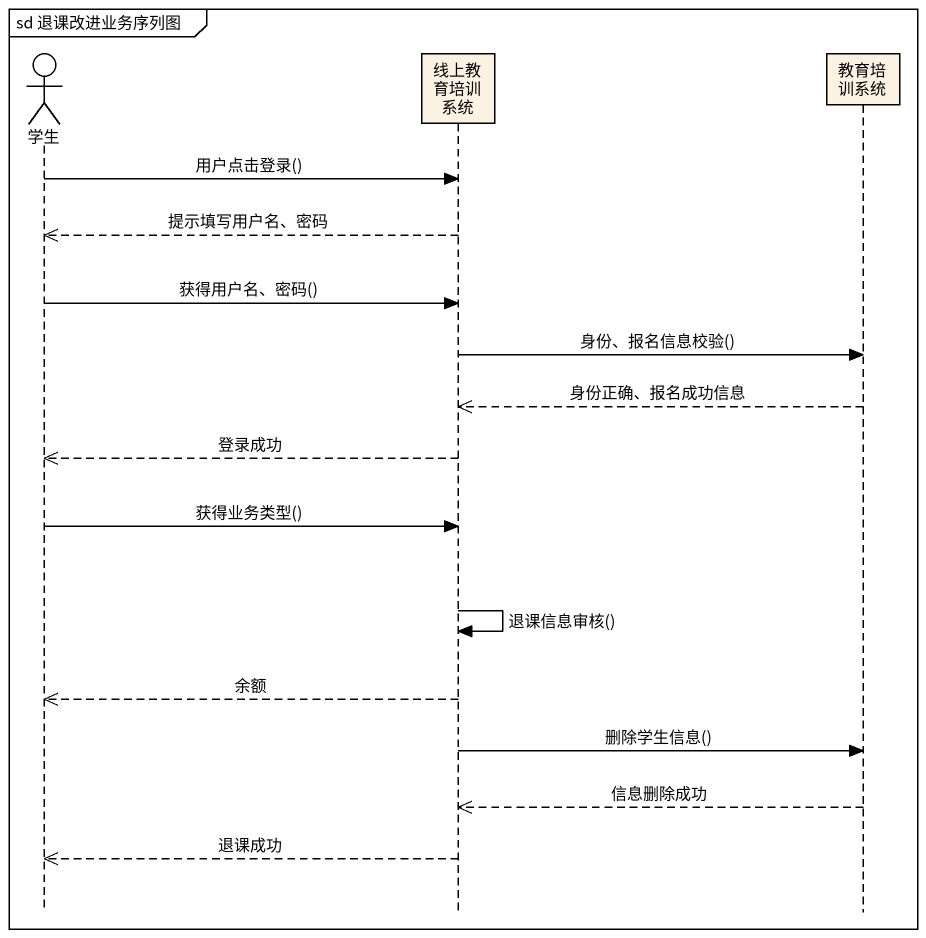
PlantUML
@startuml
mainframe sd 退课改进业务序列图
hide footbox
actor 学生
participant 线上教育培训系统
participant 教育培训系统

学生 -> 线上教育培训系统 : 用户点击登录()
线上教育培训系统 -->> 学生 : 提示填写用户名、密码
学生 -> 线上教育培训系统 : 获得用户名、密码()
线上教育培训系统 -> 教育培训系统 : 身份、报名信息校验()
教育培训系统 -->> 线上教育培训系统 : 身份正确、报名成功信息
线上教育培训系统 -->> 学生 : 登录成功
学生 -> 线上教育培训系统 : 获得业务类型()
线上教育培训系统 -> 线上教育培训系统 : 退课信息审核()
线上教育培训系统 -->> 学生 : 余额
线上教育培训系统 -> 教育培训系统 : 删除学生信息()
教育培训系统 -->> 线上教育培训系统 : 信息删除成功
线上教育培训系统 -->> 学生 : 退课成功
@enduml
